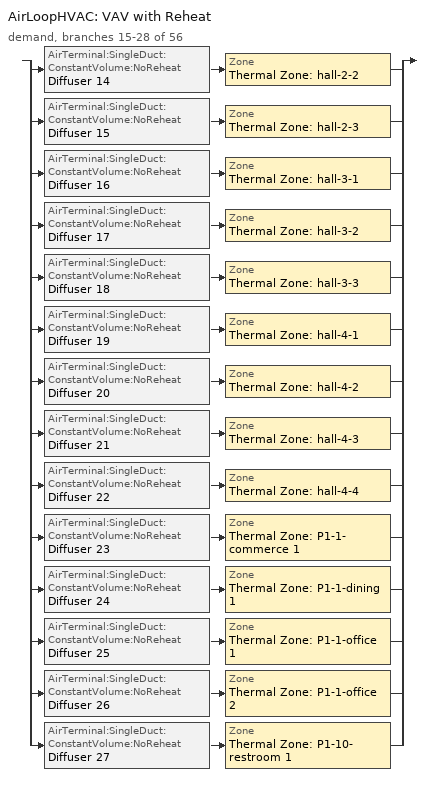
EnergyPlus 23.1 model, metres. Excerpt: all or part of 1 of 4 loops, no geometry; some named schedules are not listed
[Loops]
AirLoopHVAC 'VAV with Reheat'
 demand, branches 15-28 of 56: split
  | AirTerminal:SingleDuct:ConstantVolume:NoReheat 'Diffuser 14' > Zone 'Thermal Zone: hall-2-2'
  | AirTerminal:SingleDuct:ConstantVolume:NoReheat 'Diffuser 15' > Zone 'Thermal Zone: hall-2-3'
  | AirTerminal:SingleDuct:ConstantVolume:NoReheat 'Diffuser 16' > Zone 'Thermal Zone: hall-3-1'
  | AirTerminal:SingleDuct:ConstantVolume:NoReheat 'Diffuser 17' > Zone 'Thermal Zone: hall-3-2'
  | AirTerminal:SingleDuct:ConstantVolume:NoReheat 'Diffuser 18' > Zone 'Thermal Zone: hall-3-3'
  | AirTerminal:SingleDuct:ConstantVolume:NoReheat 'Diffuser 19' > Zone 'Thermal Zone: hall-4-1'
  | AirTerminal:SingleDuct:ConstantVolume:NoReheat 'Diffuser 20' > Zone 'Thermal Zone: hall-4-2'
  | AirTerminal:SingleDuct:ConstantVolume:NoReheat 'Diffuser 21' > Zone 'Thermal Zone: hall-4-3'
  | AirTerminal:SingleDuct:ConstantVolume:NoReheat 'Diffuser 22' > Zone 'Thermal Zone: hall-4-4'
  | AirTerminal:SingleDuct:ConstantVolume:NoReheat 'Diffuser 23' > Zone 'Thermal Zone: P1-1-commerce 1'
  | AirTerminal:SingleDuct:ConstantVolume:NoReheat 'Diffuser 24' > Zone 'Thermal Zone: P1-1-dining 1'
  | AirTerminal:SingleDuct:ConstantVolume:NoReheat 'Diffuser 25' > Zone 'Thermal Zone: P1-1-office 1'
  | AirTerminal:SingleDuct:ConstantVolume:NoReheat 'Diffuser 26' > Zone 'Thermal Zone: P1-1-office 2'
  | AirTerminal:SingleDuct:ConstantVolume:NoReheat 'Diffuser 27' > Zone 'Thermal Zone: P1-10-restroom 1'
[AirTerminal:SingleDuct:ConstantVolume:NoReheat] Availability schedule=Always On Discrete hvac_library; Maximum air flow rate=Autosize
Diffuser 14; Diffuser 15; Diffuser 16; Diffuser 17; Diffuser 18; Diffuser 19; Diffuser 20; Diffuser 21; Diffuser 22; Diffuser 23; Diffuser 24; Diffuser 25; Diffuser 26; Diffuser 27
[DesignSpecification:OutdoorAir] Outdoor air flow air changes per hour=0; Outdoor air flow per zone=0; Outdoor air method=Sum
Name | Outdoor air flow per person | Outdoor air flow per zone floor area
189.1-2009 - Office - ClosedOffice - CZ4-8 Ventilation; 189.1-2009 - Office - WholeBuilding - Lg Office - CZ4-8 Ventilation | 0.00943895 | 0
189.1-2009 - Office - Restroom - CZ4-8 Ventilation | 0 | 0.0048768
Office Dining Ventilation | 0.00707921 | 0
Retail Retail Ventilation | 0 | 0.001524
[DesignSpecification:OutdoorAir:SpaceList]
Name | Space design specification outdoor air object name 1 | Space name 1
Thermal Zone: P1-1-commerce 1 DSOA Space List | Retail Retail Ventilation | P1-1-commerce 1
Thermal Zone: P1-1-dining 1 DSOA Space List | Office Dining Ventilation | P1-1-dining 1
Thermal Zone: P1-1-office 1 DSOA Space List | 189.1-2009 - Office - ClosedOffice - CZ4-8 Ventilation | P1-1-office 1
Thermal Zone: P1-1-office 2 DSOA Space List | 189.1-2009 - Office - ClosedOffice - CZ4-8 Ventilation | P1-1-office 2
Thermal Zone: P1-10-restroom 1 DSOA Space List | 189.1-2009 - Office - Restroom - CZ4-8 Ventilation | P1-10-restroom 1
Thermal Zone: hall-2-2 DSOA Space List | 189.1-2009 - Office - WholeBuilding - Lg Office - CZ4-8 Ventilation | hall-2-2
Thermal Zone: hall-2-3 DSOA Space List | 189.1-2009 - Office - WholeBuilding - Lg Office - CZ4-8 Ventilation | hall-2-3
Thermal Zone: hall-3-1 DSOA Space List | 189.1-2009 - Office - WholeBuilding - Lg Office - CZ4-8 Ventilation | hall-3-1
Thermal Zone: hall-3-2 DSOA Space List | 189.1-2009 - Office - WholeBuilding - Lg Office - CZ4-8 Ventilation | hall-3-2
Thermal Zone: hall-3-3 DSOA Space List | 189.1-2009 - Office - WholeBuilding - Lg Office - CZ4-8 Ventilation | hall-3-3
Thermal Zone: hall-4-1 DSOA Space List | 189.1-2009 - Office - WholeBuilding - Lg Office - CZ4-8 Ventilation | hall-4-1
Thermal Zone: hall-4-2 DSOA Space List | 189.1-2009 - Office - WholeBuilding - Lg Office - CZ4-8 Ventilation | hall-4-2
Thermal Zone: hall-4-3 DSOA Space List | 189.1-2009 - Office - WholeBuilding - Lg Office - CZ4-8 Ventilation | hall-4-3
Thermal Zone: hall-4-4 DSOA Space List | 189.1-2009 - Office - WholeBuilding - Lg Office - CZ4-8 Ventilation | hall-4-4
[DesignSpecification:ZoneAirDistribution] Minimum zone ventilation efficiency=0.8; Zone air distribution effectiveness in cooling mode=0.8; Zone air distribution effectiveness in heating mode=0.8; Zone secondary recirculation fraction=0
Thermal Zone: P1-1-commerce 1 Design Spec Zone Air Dist; Thermal Zone: P1-1-dining 1 Design Spec Zone Air Dist; Thermal Zone: P1-1-office 1 Design Spec Zone Air Dist; Thermal Zone: P1-1-office 2 Design Spec Zone Air Dist; Thermal Zone: P1-10-restroom 1 Design Spec Zone Air Dist; Thermal Zone: hall-2-2 Design Spec Zone Air Dist; Thermal Zone: hall-2-3 Design Spec Zone Air Dist; Thermal Zone: hall-3-1 Design Spec Zone Air Dist; Thermal Zone: hall-3-2 Design Spec Zone Air Dist; Thermal Zone: hall-3-3 Design Spec Zone Air Dist; Thermal Zone: hall-4-1 Design Spec Zone Air Dist; Thermal Zone: hall-4-2 Design Spec Zone Air Dist; Thermal Zone: hall-4-3 Design Spec Zone Air Dist; Thermal Zone: hall-4-4 Design Spec Zone Air Dist
[Sizing:Zone] Account for dedicated outdoor air system=No; Cooling design air flow method=DesignDay; Cooling design air flow rate=0; Cooling minimum air flow=0; Cooling minimum air flow fraction=0; Cooling minimum air flow per zone floor area=0.000762; Heating design air flow method=DesignDay; Heating design air flow rate=0; Heating maximum air flow=0.141576; Heating maximum air flow fraction=0.3; Heating maximum air flow per zone floor area=0.002032; Zone cooling design supply air humidity ratio=0.0085; Zone cooling design supply air humidity ratio difference=0.005; Zone cooling design supply air temperature=14; Zone cooling design supply air temperature difference=11.11; Zone cooling design supply air temperature input method=SupplyAirTemperature; Zone heating design supply air humidity ratio=0.008; Zone heating design supply air temperature=40; Zone heating design supply air temperature difference=11.11; Zone heating design supply air temperature input method=SupplyAirTemperature; Zone humidification design supply air humidity ratio difference=0.005; Zone latent cooling design supply air humidity ratio input method=HumidityRatioDifference; Zone latent heating design supply air humidity ratio input method=HumidityRatioDifference; Zone load sizing method=Sensible Load Only No Latent Load
Name | Design specification outdoor air object | Design specification zone air distribution object
Thermal Zone: hall-2-2 | Thermal Zone: hall-2-2 DSOA Space List | Thermal Zone: hall-2-2 Design Spec Zone Air Dist
Thermal Zone: hall-2-3 | Thermal Zone: hall-2-3 DSOA Space List | Thermal Zone: hall-2-3 Design Spec Zone Air Dist
Thermal Zone: hall-3-1 | Thermal Zone: hall-3-1 DSOA Space List | Thermal Zone: hall-3-1 Design Spec Zone Air Dist
Thermal Zone: hall-3-2 | Thermal Zone: hall-3-2 DSOA Space List | Thermal Zone: hall-3-2 Design Spec Zone Air Dist
Thermal Zone: hall-3-3 | Thermal Zone: hall-3-3 DSOA Space List | Thermal Zone: hall-3-3 Design Spec Zone Air Dist
Thermal Zone: hall-4-1 | Thermal Zone: hall-4-1 DSOA Space List | Thermal Zone: hall-4-1 Design Spec Zone Air Dist
Thermal Zone: hall-4-2 | Thermal Zone: hall-4-2 DSOA Space List | Thermal Zone: hall-4-2 Design Spec Zone Air Dist
Thermal Zone: hall-4-3 | Thermal Zone: hall-4-3 DSOA Space List | Thermal Zone: hall-4-3 Design Spec Zone Air Dist
Thermal Zone: hall-4-4 | Thermal Zone: hall-4-4 DSOA Space List | Thermal Zone: hall-4-4 Design Spec Zone Air Dist
Thermal Zone: P1-1-commerce 1 | Thermal Zone: P1-1-commerce 1 DSOA Space List | Thermal Zone: P1-1-commerce 1 Design Spec Zone Air Dist
Thermal Zone: P1-1-dining 1 | Thermal Zone: P1-1-dining 1 DSOA Space List | Thermal Zone: P1-1-dining 1 Design Spec Zone Air Dist
Thermal Zone: P1-1-office 1 | Thermal Zone: P1-1-office 1 DSOA Space List | Thermal Zone: P1-1-office 1 Design Spec Zone Air Dist
Thermal Zone: P1-1-office 2 | Thermal Zone: P1-1-office 2 DSOA Space List | Thermal Zone: P1-1-office 2 Design Spec Zone Air Dist
Thermal Zone: P1-10-restroom 1 | Thermal Zone: P1-10-restroom 1 DSOA Space List | Thermal Zone: P1-10-restroom 1 Design Spec Zone Air Dist
[ThermostatSetpoint:DualSetpoint] Cooling setpoint temperature schedule=Setpoint Clg; Heating setpoint temperature schedule=Setpoint Htg
Thermostat Setpoint Dual Setpoint 4; Thermostat Setpoint Dual Setpoint 10; Thermostat Setpoint Dual Setpoint 11; Thermostat Setpoint Dual Setpoint 32; Thermostat Setpoint Dual Setpoint 34; Thermostat Setpoint Dual Setpoint 35; Thermostat Setpoint Dual Setpoint 38; Thermostat Setpoint Dual Setpoint 39; Thermostat Setpoint Dual Setpoint 40; Thermostat Setpoint Dual Setpoint 41; Thermostat Setpoint Dual Setpoint 46; Thermostat Setpoint Dual Setpoint 48; Thermostat Setpoint Dual Setpoint 50; Thermostat Setpoint Dual Setpoint 51
[ZoneControl:Thermostat] Temperature difference between cutout and setpoint=0
Name | Zone or zonelist | Control 1 | Control type schedule
Thermal Zone: P1-1-commerce 1 Thermostat | Thermal Zone: P1-1-commerce 1 | Thermostat Setpoint Dual Setpoint 10 | Thermal Zone: P1-1-commerce 1 Thermostat Schedule
Thermal Zone: P1-1-dining 1 Thermostat | Thermal Zone: P1-1-dining 1 | Thermostat Setpoint Dual Setpoint 51 | Thermal Zone: P1-1-dining 1 Thermostat Schedule
Thermal Zone: P1-1-office 1 Thermostat | Thermal Zone: P1-1-office 1 | Thermostat Setpoint Dual Setpoint 32 | Thermal Zone: P1-1-office 1 Thermostat Schedule
Thermal Zone: P1-1-office 2 Thermostat | Thermal Zone: P1-1-office 2 | Thermostat Setpoint Dual Setpoint 11 | Thermal Zone: P1-1-office 2 Thermostat Schedule
Thermal Zone: P1-10-restroom 1 Thermostat | Thermal Zone: P1-10-restroom 1 | Thermostat Setpoint Dual Setpoint 4 | Thermal Zone: P1-10-restroom 1 Thermostat Schedule
Thermal Zone: hall-2-2 Thermostat | Thermal Zone: hall-2-2 | Thermostat Setpoint Dual Setpoint 39 | Thermal Zone: hall-2-2 Thermostat Schedule
Thermal Zone: hall-2-3 Thermostat | Thermal Zone: hall-2-3 | Thermostat Setpoint Dual Setpoint 50 | Thermal Zone: hall-2-3 Thermostat Schedule
Thermal Zone: hall-3-1 Thermostat | Thermal Zone: hall-3-1 | Thermostat Setpoint Dual Setpoint 48 | Thermal Zone: hall-3-1 Thermostat Schedule
Thermal Zone: hall-3-2 Thermostat | Thermal Zone: hall-3-2 | Thermostat Setpoint Dual Setpoint 41 | Thermal Zone: hall-3-2 Thermostat Schedule
Thermal Zone: hall-3-3 Thermostat | Thermal Zone: hall-3-3 | Thermostat Setpoint Dual Setpoint 46 | Thermal Zone: hall-3-3 Thermostat Schedule
Thermal Zone: hall-4-1 Thermostat | Thermal Zone: hall-4-1 | Thermostat Setpoint Dual Setpoint 40 | Thermal Zone: hall-4-1 Thermostat Schedule
Thermal Zone: hall-4-2 Thermostat | Thermal Zone: hall-4-2 | Thermostat Setpoint Dual Setpoint 34 | Thermal Zone: hall-4-2 Thermostat Schedule
Thermal Zone: hall-4-3 Thermostat | Thermal Zone: hall-4-3 | Thermostat Setpoint Dual Setpoint 38 | Thermal Zone: hall-4-3 Thermostat Schedule
Thermal Zone: hall-4-4 Thermostat | Thermal Zone: hall-4-4 | Thermostat Setpoint Dual Setpoint 35 | Thermal Zone: hall-4-4 Thermostat Schedule
[Zone equipment]
Thermal Zone: P1-1-commerce 1: Diffuser 23
Thermal Zone: P1-1-dining 1: Diffuser 24
Thermal Zone: P1-1-office 1: Diffuser 25
Thermal Zone: P1-1-office 2: Diffuser 26
Thermal Zone: P1-10-restroom 1: Diffuser 27
Thermal Zone: hall-2-2: Diffuser 14
Thermal Zone: hall-2-3: Diffuser 15
Thermal Zone: hall-3-1: Diffuser 16
Thermal Zone: hall-3-2: Diffuser 17
Thermal Zone: hall-3-3: Diffuser 18
Thermal Zone: hall-4-1: Diffuser 19
Thermal Zone: hall-4-2: Diffuser 20
Thermal Zone: hall-4-3: Diffuser 21
Thermal Zone: hall-4-4: Diffuser 22
[Schedule:Compact]
Thermal Zone: P1-1-commerce 1 Thermostat Schedule; Thermal Zone: P1-1-dining 1 Thermostat Schedule; Thermal Zone: P1-1-office 1 Thermostat Schedule; Thermal Zone: P1-1-office 2 Thermostat Schedule; Thermal Zone: P1-10-restroom 1 Thermostat Schedule; Thermal Zone: hall-2-2 Thermostat Schedule; Thermal Zone: hall-2-3 Thermostat Schedule; Thermal Zone: hall-3-1 Thermostat Schedule; Thermal Zone: hall-3-2 Thermostat Schedule; Thermal Zone: hall-3-3 Thermostat Schedule; Thermal Zone: hall-4-1 Thermostat Schedule; Thermal Zone: hall-4-2 Thermostat Schedule; Thermal Zone: hall-4-3 Thermostat Schedule; Thermal Zone: hall-4-4 Thermostat Schedule: Through: 12/31, For: AllDays, Until: 24:00, 4
[Schedule:Constant]
Always On Discrete hvac_library: Hourly value=1
[Schedule:Day:Interval]
Schedule Day 1: 24:00, 21, No
Schedule Day 2: 24:00, 23, No
[Schedule:Week:Daily]
Setpoint Clg Week Rule - Jan1-Dec31: Schedule Day 2, Schedule Day 2, Schedule Day 2, Schedule Day 2, Schedule Day 2, Schedule Day 2, Schedule Day 2, Schedule Day 2, Schedule Day 2, Schedule Day 2, Schedule Day 2, Schedule Day 2
Setpoint Htg Week Rule - Jan1-Dec31: Schedule Day 1, Schedule Day 1, Schedule Day 1, Schedule Day 1, Schedule Day 1, Schedule Day 1, Schedule Day 1, Schedule Day 1, Schedule Day 1, Schedule Day 1, Schedule Day 1, Schedule Day 1
[Schedule:Year]
Setpoint Clg: Setpoint Clg Week Rule - Jan1-Dec31, 1, 1, 12, 31
Setpoint Htg: Setpoint Htg Week Rule - Jan1-Dec31, 1, 1, 12, 31
